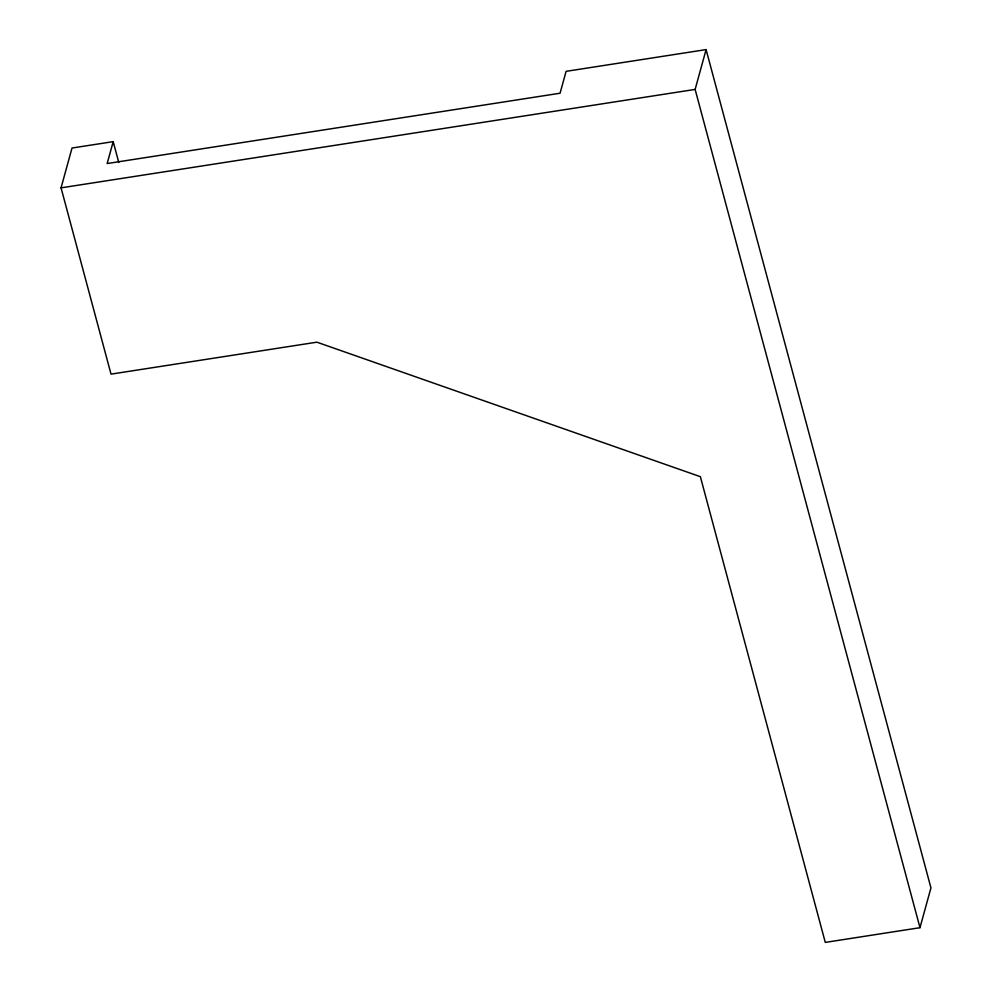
<?xml version="1.0" encoding="UTF-8"?>
<svg xmlns="http://www.w3.org/2000/svg" width="992" height="992" viewBox="0 0 992 992"><rect width="100%" height="100%" fill="white"/><g stroke="black" fill="none" stroke-linecap="round" stroke-linejoin="round"><path stroke-width="1.49" d="M113.2 141.645L107.161 163.544L560.071 93.223L566.11 71.337L706.093 49.6L930.942 887.89L919.981 927.694L825.282 942.4L700.364 476.681L316.894 342.178L111.017 374.133L61.058 187.848L72.019 148.031L113.2 141.645L118.78 162.465M919.981 927.694L695.132 89.416L706.093 49.6M61.058 187.848L695.132 89.416"/></g></svg>
